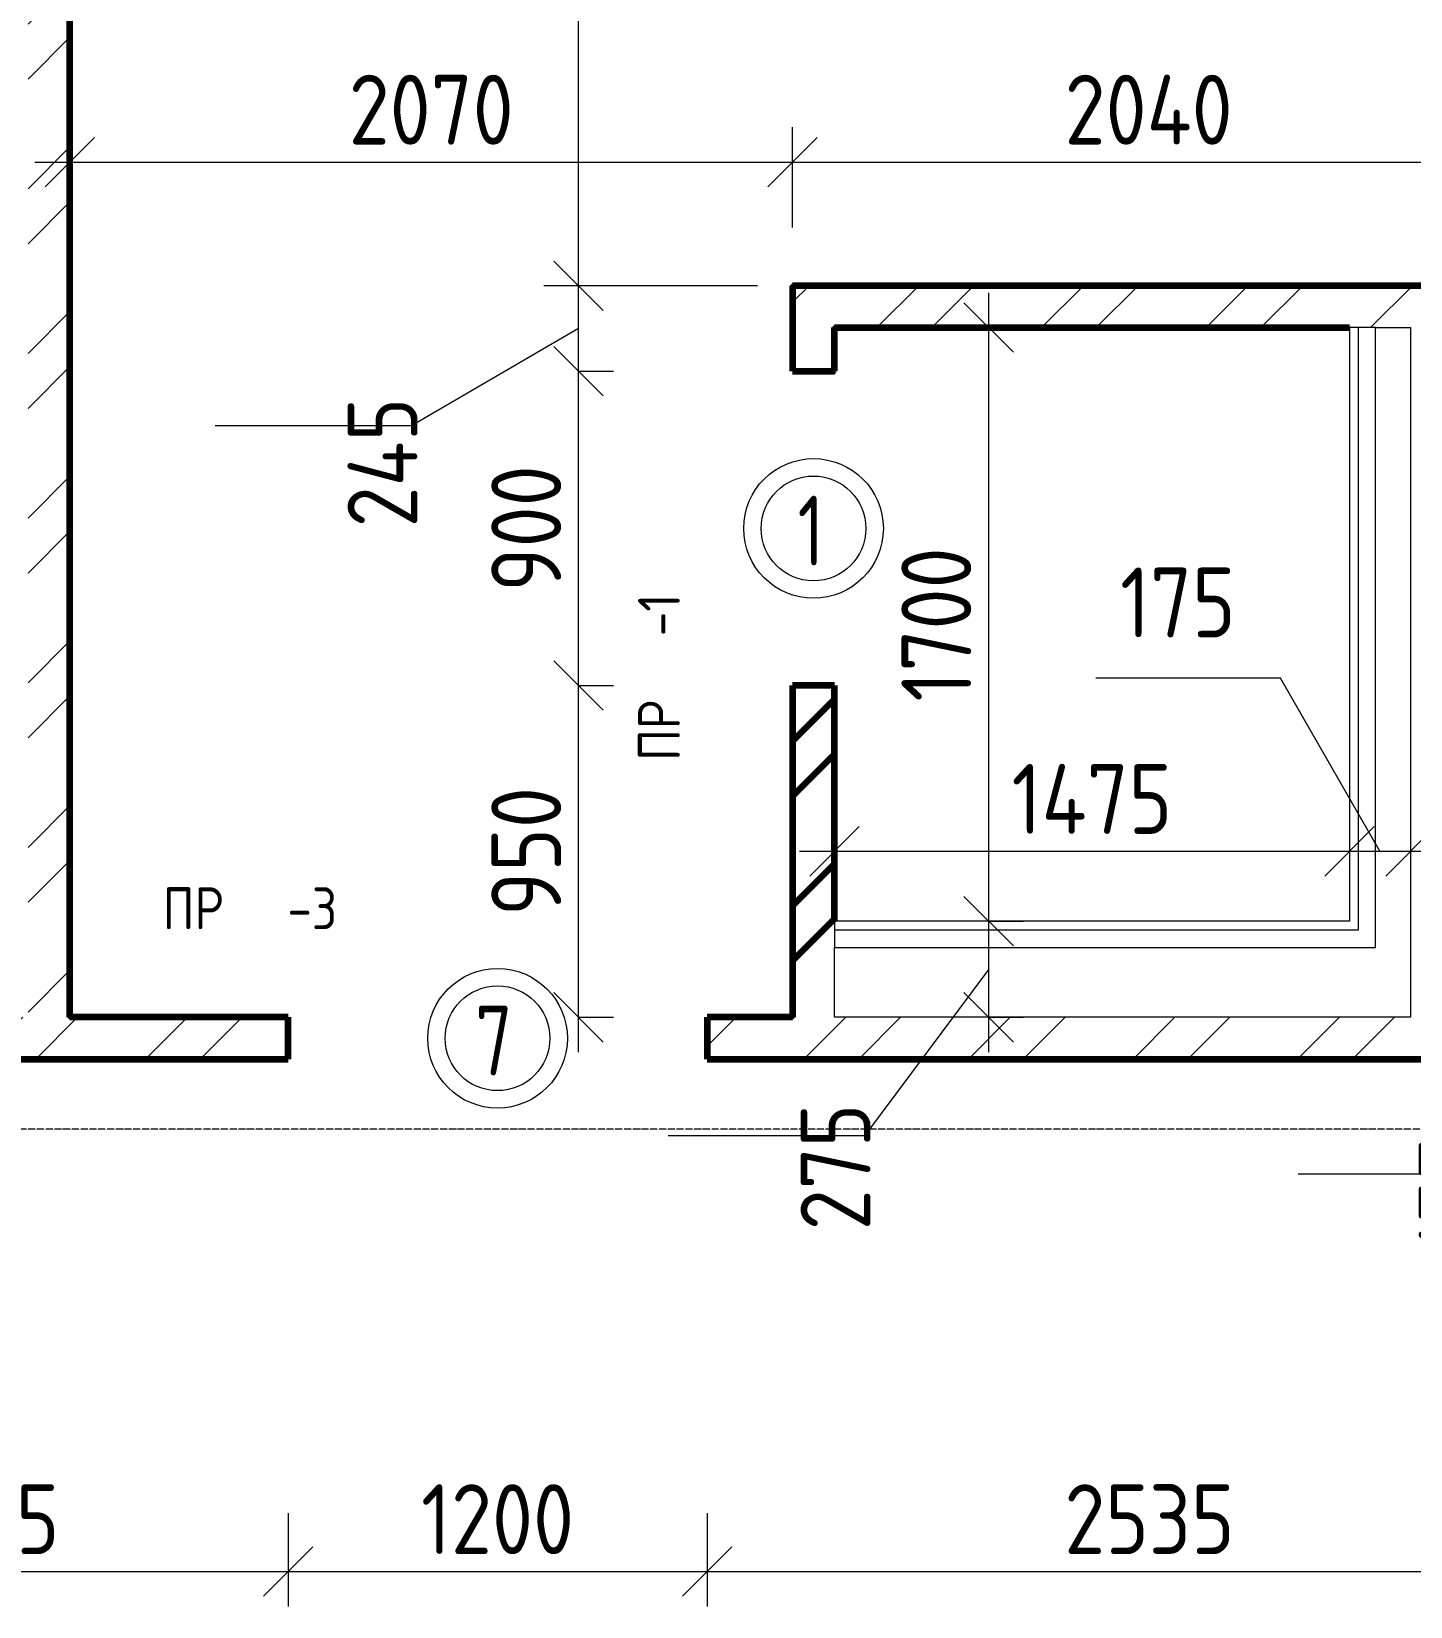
# Model space of a CAD drawing. Header units: millimetres. Extents: x -56773 to 221258, y -262288 to 26541.
# Drawn here: x 23080 to 27030, y 2038 to 6548 of the extents above; entities that cross this region are included whole.
import ezdxf

# ---------------------------------------------------------------- set-up
doc = ezdxf.new("R2010")
doc.units = ezdxf.units.MM
doc.linetypes.add('ADSK_Линия сетки', pattern=[25, 20, -2.5, 0, -2.5])
for name, color, linetype, lineweight in [('3.1 Штукатурка для инвесторов', 5, 'Continuous', 60), ('3.2) Штук 4 вып Сентябрь', 162, 'Continuous', 120), ('4.3)Шпакл баз сент инв подв и 1 эт', 6, 'Continuous', 60), ('Марки', 7, 'Continuous', 20), ('Марки дверей', 7, 'Continuous', 20), ('Оси', 7, 'Continuous', 9), ('Размеры', 7, 'Continuous', 9), ('Стены внутренние', 7, 'Continuous', 18), ('Стены штриховка', 7, 'Continuous', 9)]:
    doc.layers.add(name, color=color, linetype=linetype, lineweight=lineweight)
doc.styles.add('GOST Common_3', font='', dxfattribs={"width": 0.9, "height": 200})
doc.styles.add('GOST Common_9', font='', dxfattribs={"width": 0.9, "height": 120})
doc.styles.add('GOST Common_B', font='', dxfattribs={"width": 0.8, "height": 200})
doc.styles.get('GOST Common_3').set_extended_font_data('GOST Common')
doc.styles.get('GOST Common_9').set_extended_font_data('GOST Common')
doc.styles.get('GOST Common_B').set_extended_font_data('GOST Common', bold=True)
doc.dimstyles.new('ADSK_Основной_2_0_1', dxfattribs={"dimscale": 304.8, "dimtxt": 201.142999, "dimasz": 0.463911, "dimexe": 0.328084, "dimexo": 0.328084, "dimgap": 0.164042, "dimtad": 1, "dimdec": 3, "dimrnd": 0.001, "dimdsep": 46, "dimtxsty": 'GOST Common_3', "dimblk1": 'OBLIQUE', "dimblk2": 'OBLIQUE', "dimsah": 1, "dimcen": 0.09, "dimdle": 0.328084, "dimazin": 2, "dimtfac": 1, "dimtdec": 4, "dimtix": 1, "dimtmove": 1, "dimatfit": 3, "dimfxl": 1, "dimtvp": 1, "dimtolj": 1, "dimtzin": 0, "dimlwd": 20, "dimlwe": 20, "dimarcsym": 2})
doc.dimstyles.new('ADSK_Основной_2_0_2', dxfattribs={"dimscale": 304.8, "dimtxt": 201.142999, "dimasz": 0.463911, "dimexe": 0.328084, "dimexo": 0.328084, "dimgap": 0.164042, "dimtad": 1, "dimdec": 3, "dimrnd": 0.001, "dimdsep": 46, "dimtxsty": 'GOST Common_3', "dimblk1": 'OBLIQUE', "dimblk2": 'OBLIQUE', "dimsah": 1, "dimcen": 0.09, "dimdle": 0.328084, "dimazin": 2, "dimtfac": 1, "dimtdec": 4, "dimtix": 1, "dimtmove": 0, "dimatfit": 3, "dimfxl": 1, "dimtvp": 1, "dimtolj": 1, "dimtzin": 0, "dimlwd": 20, "dimlwe": 20, "dimarcsym": 2})
pattern_1 = [(45, (0, 0), (-235.7317, 235.7317), []), (45, (157.15, 0), (-235.7317, 235.7317), [])]

# ---------------------------------------------------------------- blocks, each defined once
blk = doc.blocks.new('М_двери1 - Марка экземпляра 2-3719212-Кладочный план подвала')
at = {"layer": 'Марки дверей'}
for radius in [2, 1.5]:
    blk.add_circle((0, 0), radius, dxfattribs=at)
blk = doc.blocks.new('_Oblique')
at = {"color": 0, "linetype": 'ByBlock', "lineweight": -2}
blk.add_line((-0.5, -0.5), (0.5, 0.5), dxfattribs=at)
blk = doc.blocks.new('DIMBLOCK329-Кладочный план подвала')
at = {"layer": 'Defpoints', "color": 0, "lineweight": 25, "transparency": 16777216}
for p in [(22050, 3155), (23815, 2405), (23815, 2137.8)]:
    blk.add_point(p, dxfattribs=at)
at = {"layer": 'Размеры', "color": 0, "lineweight": 20, "transparency": 16777216}
for p, q in [((22050, 3055), (22050, 2037.8)), ((23815, 2305), (23815, 2037.8)), ((21950, 2137.8), (23915, 2137.8))]:
    blk.add_line(p, q, dxfattribs=at)
at = {"layer": 'Размеры', "color": 0, "lineweight": 20, "transparency": 16777216, "xscale": 141.4, "yscale": 141.4, "zscale": 141.4, "rotation": 180}
blk.add_blockref('_Oblique', (22050, 2137.8), dxfattribs=at)
at = {"layer": 'Размеры', "color": 0, "lineweight": 20, "transparency": 16777216, "xscale": 141.4, "yscale": 141.4, "zscale": 141.4}
blk.add_blockref('_Oblique', (23815, 2137.8), dxfattribs=at)
at = {"layer": 'Размеры', "color": 0, "lineweight": 9, "transparency": 16777216, "insert": (22932.5, 2287.8), "char_height": 200, "width": 560.473, "attachment_point": 5, "style": 'GOST Common_3'}
blk.add_mtext('\\A1;1765', dxfattribs=at)
blk = doc.blocks.new('DIMBLOCK330-Кладочный план подвала')
at = {"layer": 'Defpoints', "color": 0, "lineweight": 25, "transparency": 16777216}
for p in [(23815, 2405), (25015, 2405), (25015, 2137.8)]:
    blk.add_point(p, dxfattribs=at)
at = {"layer": 'Размеры', "color": 0, "lineweight": 20, "transparency": 16777216}
for p, q in [((23815, 2305), (23815, 2037.8)), ((25015, 2305), (25015, 2037.8)), ((23715, 2137.8), (25115, 2137.8))]:
    blk.add_line(p, q, dxfattribs=at)
at = {"layer": 'Размеры', "color": 0, "lineweight": 20, "transparency": 16777216, "xscale": 141.4, "yscale": 141.4, "zscale": 141.4, "rotation": 180}
blk.add_blockref('_Oblique', (23815, 2137.8), dxfattribs=at)
at = {"layer": 'Размеры', "color": 0, "lineweight": 20, "transparency": 16777216, "xscale": 141.4, "yscale": 141.4, "zscale": 141.4}
blk.add_blockref('_Oblique', (25015, 2137.8), dxfattribs=at)
at = {"layer": 'Размеры', "color": 0, "lineweight": 9, "transparency": 16777216, "insert": (24415, 2287.8), "char_height": 200, "width": 560.473, "attachment_point": 5, "style": 'GOST Common_3'}
blk.add_mtext('\\A1;1200', dxfattribs=at)
blk = doc.blocks.new('DIMBLOCK331-Кладочный план подвала')
at = {"layer": 'Defpoints', "color": 0, "lineweight": 25, "transparency": 16777216}
for p in [(27550, 3155), (25015, 2405), (27550, 2137.8)]:
    blk.add_point(p, dxfattribs=at)
at = {"layer": 'Размеры', "color": 0, "lineweight": 20, "transparency": 16777216}
for p, q in [((27550, 3055), (27550, 2037.8)), ((25015, 2305), (25015, 2037.8)), ((24915, 2137.8), (27650, 2137.8))]:
    blk.add_line(p, q, dxfattribs=at)
at = {"layer": 'Размеры', "color": 0, "lineweight": 20, "transparency": 16777216, "xscale": 141.4, "yscale": 141.4, "zscale": 141.4, "rotation": 180}
blk.add_blockref('_Oblique', (25015, 2137.8), dxfattribs=at)
at = {"layer": 'Размеры', "color": 0, "lineweight": 20, "transparency": 16777216, "xscale": 141.4, "yscale": 141.4, "zscale": 141.4}
blk.add_blockref('_Oblique', (27550, 2137.8), dxfattribs=at)
at = {"layer": 'Размеры', "color": 0, "lineweight": 9, "transparency": 16777216, "insert": (26282.5, 2287.8), "char_height": 200, "width": 605.475, "attachment_point": 5, "style": 'GOST Common_3'}
blk.add_mtext('\\A1;2535', dxfattribs=at)
blk = doc.blocks.new('DIMBLOCK490-Кладочный план подвала')
at = {"layer": 'Defpoints', "color": 0, "lineweight": 25, "transparency": 16777216}
for p in [(23190, 6274), (25260, 6174), (25260, 5887)]:
    blk.add_point(p, dxfattribs=at)
at = {"layer": 'Размеры', "color": 0, "lineweight": 20, "transparency": 16777216}
for p, q in [((25260, 5987), (25260, 6274)), ((23090, 6174), (25360, 6174)), ((23190, 6174), (23190, 6074))]:
    blk.add_line(p, q, dxfattribs=at)
at = {"layer": 'Размеры', "color": 0, "lineweight": 20, "transparency": 16777216, "xscale": 141.4, "yscale": 141.4, "zscale": 141.4, "rotation": 180}
blk.add_blockref('_Oblique', (23190, 6174), dxfattribs=at)
at = {"layer": 'Размеры', "color": 0, "lineweight": 20, "transparency": 16777216, "xscale": 141.4, "yscale": 141.4, "zscale": 141.4}
blk.add_blockref('_Oblique', (25260, 6174), dxfattribs=at)
at = {"layer": 'Размеры', "color": 0, "lineweight": 9, "transparency": 16777216, "insert": (24225, 6324), "char_height": 200, "width": 605.475, "attachment_point": 5, "style": 'GOST Common_3'}
blk.add_mtext('\\A1;2070', dxfattribs=at)
blk = doc.blocks.new('DIMBLOCK491-Кладочный план подвала')
at = {"layer": 'Defpoints', "color": 0, "lineweight": 25, "transparency": 16777216}
for p in [(27300, 6274), (27300, 6174), (25260, 5887)]:
    blk.add_point(p, dxfattribs=at)
at = {"layer": 'Размеры', "color": 0, "lineweight": 20, "transparency": 16777216}
for p, q in [((25260, 5987), (25260, 6274)), ((25160, 6174), (27400, 6174)), ((27300, 6174), (27300, 6074))]:
    blk.add_line(p, q, dxfattribs=at)
at = {"layer": 'Размеры', "color": 0, "lineweight": 20, "transparency": 16777216, "xscale": 141.4, "yscale": 141.4, "zscale": 141.4, "rotation": 180}
blk.add_blockref('_Oblique', (25260, 6174), dxfattribs=at)
at = {"layer": 'Размеры', "color": 0, "lineweight": 20, "transparency": 16777216, "xscale": 141.4, "yscale": 141.4, "zscale": 141.4}
blk.add_blockref('_Oblique', (27300, 6174), dxfattribs=at)
at = {"layer": 'Размеры', "color": 0, "lineweight": 9, "transparency": 16777216, "insert": (26280, 6324), "char_height": 200, "width": 625.93, "attachment_point": 5, "style": 'GOST Common_3'}
blk.add_mtext('\\A1;2040', dxfattribs=at)
blk = doc.blocks.new('DIMBLOCK494-Кладочный план подвала')
at = {"layer": 'Defpoints', "color": 0, "lineweight": 25, "transparency": 16777216}
for p in [(24547.1, 4675), (24647.1, 4675), (24547.1, 3725)]:
    blk.add_point(p, dxfattribs=at)
at = {"layer": 'Размеры', "color": 0, "lineweight": 20, "transparency": 16777216}
for p, q in [((24647.1, 3625), (24647.1, 4775)), ((24647.1, 4675), (24747.1, 4675)), ((24647.1, 3725), (24747.1, 3725))]:
    blk.add_line(p, q, dxfattribs=at)
at = {"layer": 'Размеры', "color": 0, "lineweight": 20, "transparency": 16777216, "xscale": 141.4, "yscale": 141.4, "zscale": 141.4}
for p, rotation in [((24647.1, 4675), 90), ((24647.1, 3725), 270)]:
    blk.add_blockref('_Oblique', p, dxfattribs=dict(at, rotation=rotation))
at = {"layer": 'Размеры', "color": 0, "lineweight": 9, "transparency": 16777216, "insert": (24497.1, 4200), "char_height": 200, "width": 454.106, "attachment_point": 5, "rotation": 90, "style": 'GOST Common_3'}
blk.add_mtext('\\A1;950', dxfattribs=at)
blk = doc.blocks.new('DIMBLOCK495-Кладочный план подвала')
at = {"layer": 'Defpoints', "color": 0, "lineweight": 25, "transparency": 16777216}
for p in [(24547.1, 5575), (24647.1, 5575), (24547.1, 4675)]:
    blk.add_point(p, dxfattribs=at)
at = {"layer": 'Размеры', "color": 0, "lineweight": 20, "transparency": 16777216}
for p, q in [((24647.1, 4575), (24647.1, 5675)), ((24647.1, 5575), (24747.1, 5575)), ((24647.1, 4675), (24747.1, 4675))]:
    blk.add_line(p, q, dxfattribs=at)
at = {"layer": 'Размеры', "color": 0, "lineweight": 20, "transparency": 16777216, "xscale": 141.4, "yscale": 141.4, "zscale": 141.4}
for p, rotation in [((24647.1, 5575), 90), ((24647.1, 4675), 270)]:
    blk.add_blockref('_Oblique', p, dxfattribs=dict(at, rotation=rotation))
at = {"layer": 'Размеры', "color": 0, "lineweight": 9, "transparency": 16777216, "insert": (24497.1, 5125), "char_height": 200, "width": 454.106, "attachment_point": 5, "rotation": 90, "style": 'GOST Common_3'}
blk.add_mtext('\\A1;900', dxfattribs=at)
blk = doc.blocks.new('DIMBLOCK496-Кладочный план подвала')
at = {"layer": 'Defpoints', "color": 0, "lineweight": 25, "transparency": 16777216}
for p in [(24647.1, 5820), (25260, 5820), (24547.1, 5575)]:
    blk.add_point(p, dxfattribs=at)
at = {"layer": 'Размеры', "color": 0, "lineweight": 20, "transparency": 16777216}
for p, q in [((24647.1, 5475), (24647.1, 5920)), ((25160, 5820), (24547.1, 5820)), ((24647.1, 5697.5), (24168.9, 5419.2)), ((24647.1, 5575), (24747.1, 5575)), ((24168.9, 5419.2), (23606, 5419.2))]:
    blk.add_line(p, q, dxfattribs=at)
at = {"layer": 'Размеры', "color": 0, "lineweight": 20, "transparency": 16777216, "xscale": 141.4, "yscale": 141.4, "zscale": 141.4}
for p, rotation in [((24647.1, 5820), 90), ((24647.1, 5575), 270)]:
    blk.add_blockref('_Oblique', p, dxfattribs=dict(at, rotation=rotation))
at = {"layer": 'Размеры', "color": 0, "lineweight": 9, "transparency": 16777216, "insert": (23985.5, 5128), "char_height": 200, "width": 474.561, "attachment_point": 1, "rotation": 90, "line_spacing_factor": 1.022761, "style": 'GOST Common_3'}
blk.add_mtext('\\A1;245', dxfattribs=at)
blk = doc.blocks.new('DIMBLOCK497-Кладочный план подвала')
at = {"layer": 'Defpoints', "color": 0, "lineweight": 25, "transparency": 16777216}
for p in [(24547.1, 9355), (24647.1, 9355), (25260, 5820)]:
    blk.add_point(p, dxfattribs=at)
at = {"layer": 'Размеры', "color": 0, "lineweight": 20, "transparency": 16777216}
for p, q in [((24647.1, 5720), (24647.1, 9455)), ((24647.1, 9355), (24747.1, 9355)), ((25160, 5820), (24547.1, 5820))]:
    blk.add_line(p, q, dxfattribs=at)
at = {"layer": 'Размеры', "color": 0, "lineweight": 20, "transparency": 16777216, "xscale": 141.4, "yscale": 141.4, "zscale": 141.4}
for p, rotation in [((24647.1, 9355), 90), ((24647.1, 5820), 270)]:
    blk.add_blockref('_Oblique', p, dxfattribs=dict(at, rotation=rotation))
at = {"layer": 'Размеры', "color": 0, "lineweight": 9, "transparency": 16777216, "insert": (24497.1, 7587.5), "char_height": 200, "width": 605.475, "attachment_point": 5, "rotation": 90, "style": 'GOST Common_3'}
blk.add_mtext('\\A1;3535', dxfattribs=at)
blk = doc.blocks.new('DIMBLOCK498-Кладочный план подвала')
at = {"layer": 'Defpoints', "color": 0, "lineweight": 25, "transparency": 16777216}
for p in [(25380, 4363), (26855, 4300.3), (26855, 4200.3)]:
    blk.add_point(p, dxfattribs=at)
at = {"layer": 'Размеры', "color": 0, "lineweight": 20, "transparency": 16777216}
for p, q in [((25380, 4263), (25380, 4100.3)), ((25280, 4200.3), (26955, 4200.3)), ((26855, 4200.3), (26855, 4100.3))]:
    blk.add_line(p, q, dxfattribs=at)
at = {"layer": 'Размеры', "color": 0, "lineweight": 20, "transparency": 16777216, "xscale": 141.4, "yscale": 141.4, "zscale": 141.4, "rotation": 180}
blk.add_blockref('_Oblique', (25380, 4200.3), dxfattribs=at)
at = {"layer": 'Размеры', "color": 0, "lineweight": 20, "transparency": 16777216, "xscale": 141.4, "yscale": 141.4, "zscale": 141.4}
blk.add_blockref('_Oblique', (26855, 4200.3), dxfattribs=at)
at = {"layer": 'Размеры', "color": 0, "lineweight": 9, "transparency": 16777216, "insert": (26117.5, 4350.3), "char_height": 200, "width": 580.928, "attachment_point": 5, "style": 'GOST Common_3'}
blk.add_mtext('\\A1;1475', dxfattribs=at)
blk = doc.blocks.new('DIMBLOCK499-Кладочный план подвала')
at = {"layer": 'Defpoints', "color": 0, "lineweight": 25, "transparency": 16777216}
for p in [(26855, 4300.3), (27030, 4300.3), (27030, 4200.3)]:
    blk.add_point(p, dxfattribs=at)
at = {"layer": 'Размеры', "color": 0, "lineweight": 20, "transparency": 16777216}
for p, q in [((26657.2, 4696.5), (26128.6, 4696.5)), ((26942.5, 4200.3), (26657.2, 4696.5)), ((26755, 4200.3), (27130, 4200.3)), ((26855, 4200.3), (26855, 4100.3)), ((27030, 4200.3), (27030, 4100.3))]:
    blk.add_line(p, q, dxfattribs=at)
at = {"layer": 'Размеры', "color": 0, "lineweight": 20, "transparency": 16777216, "xscale": 141.4, "yscale": 141.4, "zscale": 141.4, "rotation": 180}
blk.add_blockref('_Oblique', (26855, 4200.3), dxfattribs=at)
at = {"layer": 'Размеры', "color": 0, "lineweight": 20, "transparency": 16777216, "xscale": 141.4, "yscale": 141.4, "zscale": 141.4}
blk.add_blockref('_Oblique', (27030, 4200.3), dxfattribs=at)
at = {"layer": 'Размеры', "color": 0, "lineweight": 9, "transparency": 16777216, "insert": (26198.1, 5013.1), "char_height": 200, "width": 409.104, "attachment_point": 1, "line_spacing_factor": 1.022761, "style": 'GOST Common_3'}
blk.add_mtext('\\A1;175', dxfattribs=at)
blk = doc.blocks.new('DIMBLOCK500-Кладочный план подвала')
at = {"layer": 'Defpoints', "color": 0, "lineweight": 25, "transparency": 16777216}
for p in [(25721.7, 4000), (25821.7, 4000), (25721.7, 3725)]:
    blk.add_point(p, dxfattribs=at)
at = {"layer": 'Размеры', "color": 0, "lineweight": 20, "transparency": 16777216}
for p, q in [((25821.7, 3625), (25821.7, 4100)), ((25821.7, 4000), (25921.7, 4000)), ((25821.7, 3862.5), (25466.3, 3385.9)), ((25821.7, 3725), (25921.7, 3725)), ((25466.3, 3385.9), (24903.4, 3385.9))]:
    blk.add_line(p, q, dxfattribs=at)
at = {"layer": 'Размеры', "color": 0, "lineweight": 20, "transparency": 16777216, "xscale": 141.4, "yscale": 141.4, "zscale": 141.4}
for p, rotation in [((25821.7, 4000), 90), ((25821.7, 3725), 270)]:
    blk.add_blockref('_Oblique', p, dxfattribs=dict(at, rotation=rotation))
at = {"layer": 'Размеры', "color": 0, "lineweight": 9, "transparency": 16777216, "insert": (25283, 3115.1), "char_height": 200, "width": 454.106, "attachment_point": 1, "rotation": 90, "line_spacing_factor": 1.022761, "style": 'GOST Common_3'}
blk.add_mtext('\\A1;275', dxfattribs=at)
blk = doc.blocks.new('DIMBLOCK501-Кладочный план подвала')
at = {"layer": 'Defpoints', "color": 0, "lineweight": 25, "transparency": 16777216}
for p in [(25721.7, 5700), (25821.7, 5700), (25721.7, 4000)]:
    blk.add_point(p, dxfattribs=at)
at = {"layer": 'Размеры', "color": 0, "lineweight": 20, "transparency": 16777216}
for p, q in [((25821.7, 3900), (25821.7, 5800)), ((25821.7, 5700), (25921.7, 5700)), ((25821.7, 4000), (25921.7, 4000))]:
    blk.add_line(p, q, dxfattribs=at)
at = {"layer": 'Размеры', "color": 0, "lineweight": 20, "transparency": 16777216, "xscale": 141.4, "yscale": 141.4, "zscale": 141.4}
for p, rotation in [((25821.7, 5700), 90), ((25821.7, 4000), 270)]:
    blk.add_blockref('_Oblique', p, dxfattribs=dict(at, rotation=rotation))
at = {"layer": 'Размеры', "color": 0, "lineweight": 9, "transparency": 16777216, "insert": (25671.7, 4850), "char_height": 200, "width": 560.473, "attachment_point": 5, "rotation": 90, "style": 'GOST Common_3'}
blk.add_mtext('\\A1;1700', dxfattribs=at)
blk = doc.blocks.new('DIMBLOCK503-Кладочный план подвала')
at = {"layer": 'Defpoints', "color": 0, "lineweight": 25, "transparency": 16777216}
for p in [(27636.3, 3900), (27536.3, 3725), (27636.3, 3725)]:
    blk.add_point(p, dxfattribs=at)
at = {"layer": 'Размеры', "color": 0, "lineweight": 20, "transparency": 16777216}
for p, q in [((27536.3, 4000), (27536.3, 3625)), ((27536.3, 3900), (27436.3, 3900)), ((27536.3, 3812.5), (27236.4, 3276.2)), ((27536.3, 3725), (27436.3, 3725)), ((27236.4, 3276.2), (26707.8, 3276.2))]:
    blk.add_line(p, q, dxfattribs=at)
at = {"layer": 'Размеры', "color": 0, "lineweight": 20, "transparency": 16777216, "xscale": 141.4, "yscale": 141.4, "zscale": 141.4}
for p, rotation in [((27536.3, 3900), 90), ((27536.3, 3725), 270)]:
    blk.add_blockref('_Oblique', p, dxfattribs=dict(at, rotation=rotation))
at = {"layer": 'Размеры', "color": 0, "lineweight": 9, "transparency": 16777216, "insert": (27053.1, 3050.4), "char_height": 200, "width": 409.104, "attachment_point": 1, "rotation": 90, "line_spacing_factor": 1.022761, "style": 'GOST Common_3'}
blk.add_mtext('\\A1;175', dxfattribs=at)

msp = doc.modelspace()

# ---------------------------------------------------------------- hatches: boundary and pattern name
at = {"layer": '3.2) Штук 4 вып Сентябрь'}
h = msp.add_hatch(dxfattribs=at)
h.set_pattern_fill('FP_2', color=256, style=0, pattern_type=2)
h.set_pattern_definition(pattern_1)
h.paths.add_polyline_path([(25380, 3724.969), (25380, 4674.969), (25260, 4674.969), (25260, 3724.969)])
h.paths.add_polyline_path([(25380, 5574.969), (25380, 5699.969), (25260, 5699.969), (25260, 5574.969)])
at = {"layer": 'Стены внутренние', "lineweight": 9}
h = msp.add_hatch(dxfattribs=at)
h.set_pattern_fill('FP_2', color=256, style=0, pattern_type=2)
h.set_pattern_definition(pattern_1)
h.paths.add_polyline_path([(23070, 3724.969), (23190, 3724.969), (23190, 9354.969), (23070, 9354.969), (23070, 5793.2123)])
h = msp.add_hatch(dxfattribs=at)
h.set_pattern_fill('FP_2', color=256, style=0, pattern_type=2)
h.set_pattern_definition(pattern_1)
h.paths.add_polyline_path([(28350, 5699.969), (28350, 5819.969), (28200, 5819.969), (28200, 5699.969), (28324.215, 5699.969)])
h.paths.add_polyline_path([(26855, 5699.969), (27300, 5699.969), (27300, 5819.969), (25260, 5819.969), (25260, 5699.969), (25606.2858, 5699.969)])
h = msp.add_hatch(dxfattribs=at)
h.set_pattern_fill('FP_2', color=256, style=0, pattern_type=2)
h.set_pattern_definition(pattern_1)
h.paths.add_polyline_path([(41913.8613, 3604.969), (42000, 3604.969), (42000, 3724.969), (41100, 3724.969), (41100, 3604.969)])
h.paths.add_polyline_path([(39195.932, 3604.969), (39550, 3604.969), (39550, 3654.969), (40050, 3654.969), (40050, 3604.969), (40200, 3604.969), (40200, 3724.969), (39085, 3724.969), (39085, 3604.969)])
h.paths.add_polyline_path([(37885, 3604.969), (37885, 3724.969), (30495, 3724.969), (30495, 3604.969), (33550, 3604.969), (33550, 3654.969), (34050, 3654.969), (34050, 3604.969), (36478.0028, 3604.969)])
h.paths.add_polyline_path([(29295, 3604.969), (29295, 3724.969), (25015, 3724.969), (25015, 3604.969), (28325, 3604.969)])
h.paths.add_polyline_path([(23815, 3604.969), (23815, 3724.969), (21040, 3724.969), (21040, 3604.969), (21550, 3604.969), (21550, 3654.969), (22050, 3654.969), (22050, 3604.969), (22888.3565, 3604.969)])
h.paths.add_polyline_path([(19990, 3604.969), (19990, 3724.969), (18420, 3724.969), (18420, 3604.969)])
h.paths.add_polyline_path([(17370, 3604.969), (17370, 3724.969), (14460, 3724.969), (14460, 3604.969), (14550, 3604.969), (14550, 3654.969), (15050, 3654.969), (15050, 3604.969), (15550, 3604.969), (15550, 3654.969), (16050, 3654.969), (16050, 3604.969), (16325, 3604.969)])
h.paths.add_polyline_path([(13375, 3604.969), (13410, 3604.969), (13410, 3724.969), (12600, 3724.969), (12600, 3604.969), (13350, 3604.969)])

# ---------------------------------------------------------------- linework, layer by layer
at = {"layer": '3.1 Штукатурка для инвесторов'}
for points in [[(28350, 8629.969), (28350, 9354.969), (28000, 9354.969), (28000, 9204.969), (27600, 9204.969), (27600, 9354.969), (23190, 9354.969), (23190, 3724.969), (23815, 3724.969)], [(25260, 5574.969), (25260, 5819.969), (27300, 5819.969)], [(25380, 5574.969), (25380, 5699.969), (26855, 5699.969)], [(25015, 3724.969), (25260, 3724.969), (25260, 4674.969)], [(25380, 4674.969), (25380, 3999.969)], [(23815, 3604.969), (22050, 3604.969), (22050, 3154.969), (21550, 3154.969)], [(28050, 3154.969), (27550, 3154.969), (27550, 3604.969), (25015, 3604.969)]]:
    msp.add_lwpolyline(points, dxfattribs=at)
at = {"layer": '3.2) Штук 4 вып Сентябрь'}
for p, q in [((23190, 3724.969), (23190, 9354.969)), ((27300, 5819.969), (25260, 5819.969)), ((25260, 5819.969), (25260, 5574.969)), ((25380, 5699.969), (26855, 5699.969)), ((25380, 5574.969), (25380, 5699.969)), ((25260, 5574.969), (25380, 5574.969)), ((25260, 4674.969), (25260, 3724.969)), ((25380, 4674.969), (25260, 4674.969)), ((25380, 3999.969), (25380, 4674.969)), ((23815, 3724.969), (23190, 3724.969)), ((23815, 3604.969), (23815, 3724.969)), ((25260, 3724.969), (25015, 3724.969)), ((25015, 3724.969), (25015, 3604.969)), ((22050, 3604.969), (23815, 3604.969)), ((25015, 3604.969), (28250, 3604.969))]:
    msp.add_line(p, q, dxfattribs=at)
at = {"layer": '4.3)Шпакл баз сент инв подв и 1 эт'}
for p, q in [((23190, 3724.969), (23190, 9354.969)), ((27300, 5819.969), (25260, 5819.969)), ((25260, 5819.969), (25260, 5574.969)), ((25260, 4674.969), (25260, 3724.969)), ((23815, 3724.969), (23190, 3724.969)), ((23815, 3604.969), (23815, 3724.969)), ((25260, 3724.969), (25015, 3724.969)), ((25015, 3724.969), (25015, 3604.969)), ((22050, 3604.969), (23815, 3604.969)), ((25015, 3604.969), (28250, 3604.969))]:
    msp.add_line(p, q, dxfattribs=at)
at = {"layer": 'Оси', "linetype": 'ADSK_Линия сетки', "lineweight": 5}
msp.add_line((62221.372, 3404.969), (-25240.0967, 3404.969), dxfattribs=at)
at = {"layer": 'Стены внутренние', "lineweight": 5}
for p, q in [((26855, 5699.969), (26855, 3999.969)), ((26930, 5699.969), (27030, 5699.969)), ((26930, 3924.969), (26930, 5699.969)), ((27030, 5699.969), (27030, 3724.969)), ((26855, 3999.969), (25380, 3999.969)), ((25380, 3724.969), (25380, 3924.969)), ((25380, 3924.969), (26930, 3924.969)), ((27030, 3724.969), (25380, 3724.969))]:
    msp.add_line(p, q, dxfattribs=at)
at = {"layer": 'Стены штриховка', "lineweight": 9}
for p, q in [((26930, 5699.969), (26855, 5699.969)), ((26880, 5699.969), (26880, 3974.969)), ((25380, 3999.969), (25380, 3924.969)), ((26880, 3974.969), (25380, 3974.969))]:
    msp.add_line(p, q, dxfattribs=at)

# ---------------------------------------------------------------- block references
at = {"layer": 'Марки дверей', "xscale": 99.99999999999993, "yscale": 99.99999999999993, "zscale": 99.99999999999993}
for p in [(25320, 5124.969), (24415, 3664.969)]:
    msp.add_blockref('М_двери1 - Марка экземпляра 2-3719212-Кладочный план подвала', p, dxfattribs=at)

# ---------------------------------------------------------------- texts
at = {"layer": 'Марки', "lineweight": 9, "char_height": 120, "attachment_point": 1, "rotation": 90, "style": 'GOST Common_9'}
for s, insert, width in [('-1', (24817.3996, 4816.4455), 331.898625), ('ПР', (24817.3996, 4459.258), 432.91125)]:
    msp.add_mtext(s, dxfattribs=dict(at, insert=insert, width=width))
at = {"layer": 'Марки', "lineweight": 9, "char_height": 120, "attachment_point": 1, "style": 'GOST Common_9'}
for s, insert, width in [('ПР', (23455.7327, 4097.09), 432.91125), ('-3', (23812.9202, 4097.09), 389.620125)]:
    msp.add_mtext(s, dxfattribs=dict(at, insert=insert, width=width))
at = {"layer": 'Марки дверей', "lineweight": 5, "char_height": 200, "attachment_point": 1, "style": 'GOST Common_B'}
for s, insert, width in [('\\fGOST Common|b1|i0|c204|p34|;\\W.8;1', (25274.3426, 5218.6279), 102.616), ('\\fGOST Common|b1|i0|c204|p34|;\\W.8;7', (24350.9426, 3758.6279), 147.5105)]:
    msp.add_mtext(s, dxfattribs=dict(at, insert=insert, width=width))

# ---------------------------------------------------------------- dimensions: what is measured, and where the dimension line sits
at = {"layer": 'Размеры', "lineweight": 9}
for base, p1, p2, override, picture, middle in [((24647.0704, 9354.969), (25260, 5819.969), (24547.0855, 9354.969), {"dimpost": '<>', "dimfxl": 3606.171382}, 'DIMBLOCK497-Кладочный план подвала', (24497.0704, 7587.469)), ((25821.6983, 5699.969), (25721.7134, 3999.969), (25721.7134, 5699.969), {"dimpost": '<>', "dimfxl": 1700}, 'DIMBLOCK501-Кладочный план подвала', (25671.6983, 4849.969)), ((24647.0704, 5574.969), (24547.0855, 4674.969), (24547.0855, 5574.969), {"dimpost": '<>', "dimfxl": 900}, 'DIMBLOCK495-Кладочный план подвала', (24497.0704, 5124.969)), ((24647.0704, 4674.969), (24547.0855, 3724.969), (24547.0855, 4674.969), {"dimpost": '<>', "dimfxl": 950}, 'DIMBLOCK494-Кладочный план подвала', (24497.0704, 4199.969))]:
    dim = msp.add_linear_dim(base=base, p1=p1, p2=p2, angle=90, dimstyle='ADSK_Основной_2_0_2', override=override, dxfattribs=at)
    dim.commit()
    dim.dimension.update_dxf_attribs({"geometry": picture, "text_midpoint": middle})
for base, p1, p2, override, picture, middle in [((25260, 6173.9889), (23190, 6273.9738), (25260, 5886.969), {"dimpost": '<>', "dimfxl": 2105.866272}, 'DIMBLOCK490-Кладочный план подвала', (24225, 6323.9889)), ((27300, 6173.9889), (25260, 5886.969), (27300, 6273.9738), {"dimpost": '<>', "dimfxl": 2076.384539}, 'DIMBLOCK491-Кладочный план подвала', (26280, 6323.9889)), ((26855, 4200.2873), (25380, 4362.969), (26855, 4300.2722), {"dimpost": '<>', "dimfxl": 1476.331902}, 'DIMBLOCK498-Кладочный план подвала', (26117.5, 4350.2873)), ((23815, 2137.8165), (22050, 3154.969), (23815, 2404.969), {"dimpost": '<>', "dimfxl": 1917.739555}, 'DIMBLOCK329-Кладочный план подвала', (22932.5, 2287.8165)), ((27550, 2137.8165), (25015, 2404.969), (27550, 3154.969), {"dimpost": '<>', "dimfxl": 2643.619678}, 'DIMBLOCK331-Кладочный план подвала', (26282.5, 2287.8165)), ((25015, 2137.8165), (23815, 2404.969), (25015, 2404.969), {"dimpost": '<>', "dimfxl": 1200}, 'DIMBLOCK330-Кладочный план подвала', (24415, 2287.8165))]:
    dim = msp.add_linear_dim(base=base, p1=p1, p2=p2, dimstyle='ADSK_Основной_2_0_2', override=override, dxfattribs=at)
    dim.commit()
    dim.dimension.update_dxf_attribs({"geometry": picture, "text_midpoint": middle})
for base, p1, p2, override, picture, middle in [((24647.0704, 5819.969), (24547.0855, 5574.969), (25260, 5819.969), {"dimpost": '<>', "dimfxl": 753.838202}, 'DIMBLOCK496-Кладочный план подвала', (24118.8703, 5419.2182)), ((25821.6983, 3999.969), (25721.7134, 3724.969), (25721.7134, 3999.969), {"dimpost": '<>', "dimfxl": 275}, 'DIMBLOCK500-Кладочный план подвала', (25416.2971, 3385.8503)), ((27536.3428, 3724.969), (27636.3277, 3899.969), (27636.3277, 3724.969), {"dimpost": '<>', "dimfxl": 175}, 'DIMBLOCK503-Кладочный план подвала', (27186.4153, 3276.1957))]:
    dim = msp.add_linear_dim(base=base, p1=p1, p2=p2, angle=90, dimstyle='ADSK_Основной_2_0_1', override=override, dxfattribs=at)
    dim.commit()
    dim.dimension.update_dxf_attribs({"geometry": picture, "text_midpoint": middle, "dimtype": 160, "text_rotation": 90})
dim = msp.add_linear_dim(base=(27030, 4200.2873), p1=(26855, 4300.2722), p2=(27030, 4300.2722), dimstyle='ADSK_Основной_2_0_1', override={"dimpost": '<>', "dimfxl": 175}, dxfattribs=at)
dim.commit()
dim.dimension.update_dxf_attribs({"geometry": 'DIMBLOCK499-Кладочный план подвала', "text_midpoint": (26607.2081, 4696.4639), "dimtype": 160})

doc.saveas('drawing.dxf')
